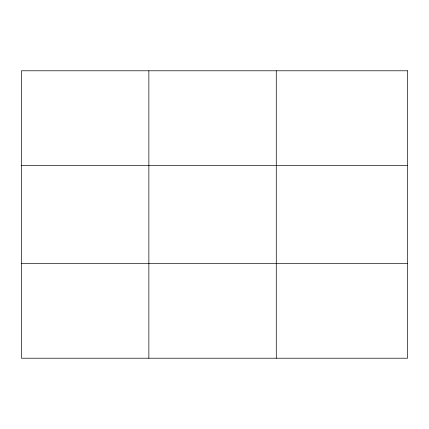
<?xml version="1.0" encoding="UTF-8"?>
<svg xmlns="http://www.w3.org/2000/svg" width="429" height="429" viewBox="0 0 429 429"><rect width="100%" height="100%" fill="white"/><g stroke="black" fill="none" stroke-linecap="round" stroke-linejoin="round"><path stroke-width="0.64" d="M148.863 358.215L148.863 70.785M276.276 358.215L276.276 70.785M21.45 165.637L407.55 165.637M21.45 263.363L407.55 263.363M407.55 70.785L407.55 358.215L21.45 358.215L21.45 70.785L407.55 70.785"/></g></svg>
